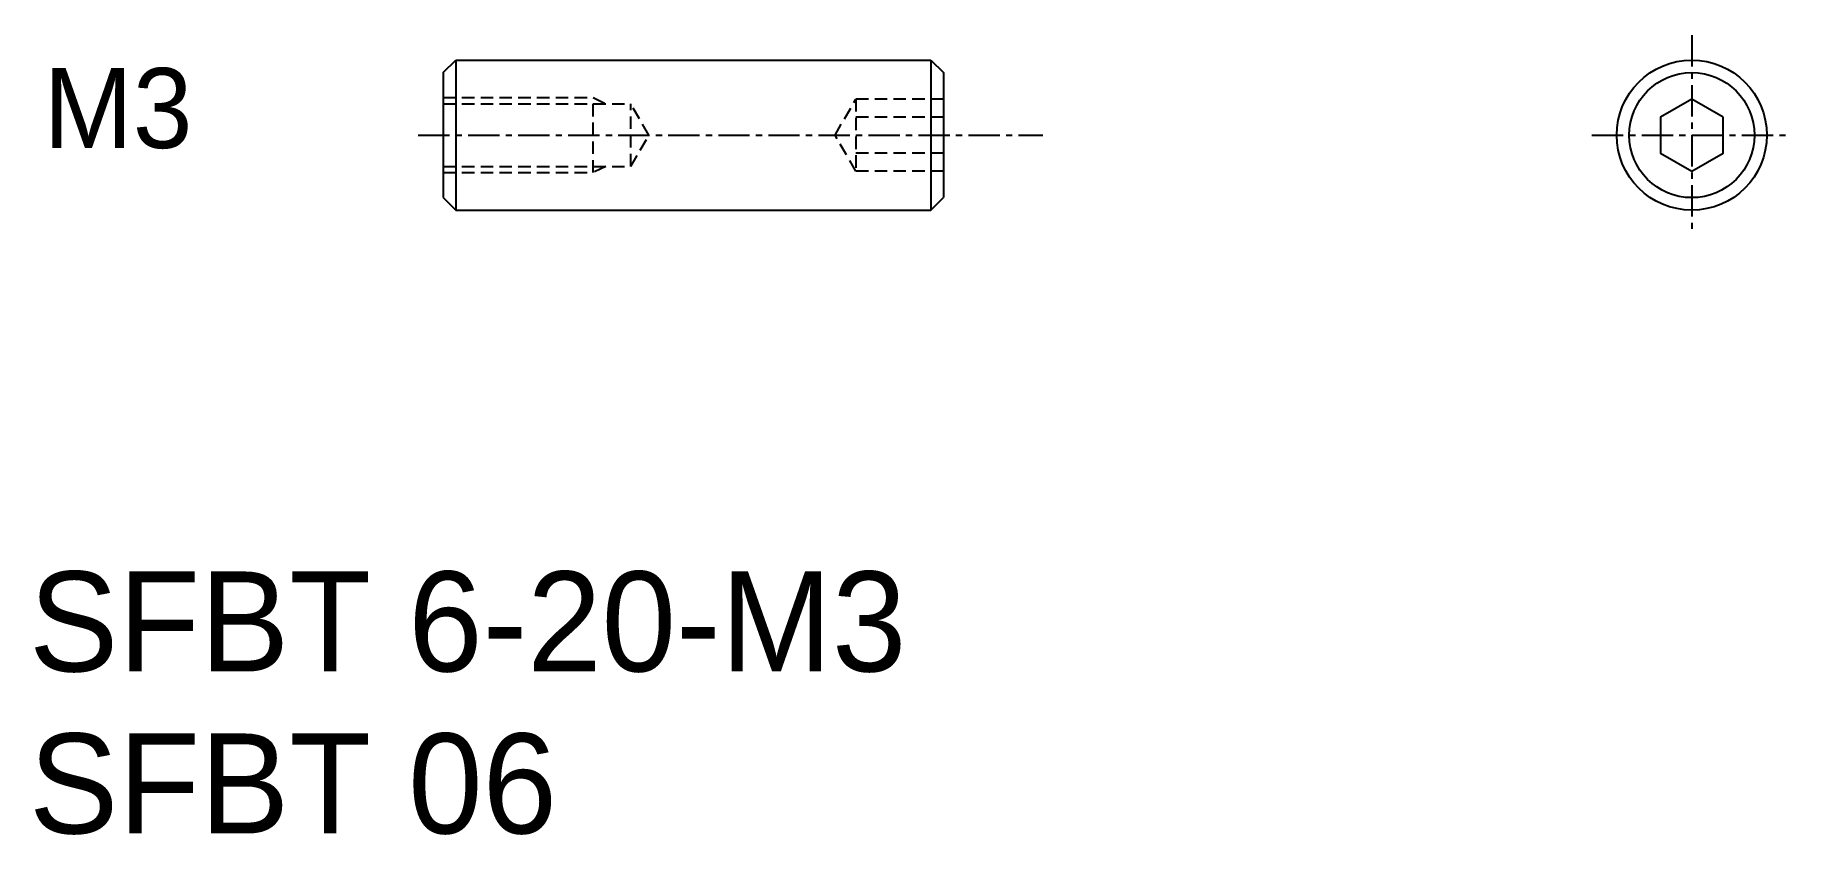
# Model space of a CAD drawing. Extents: x 69 to 139.2, y 69.5 to 101.5.
import ezdxf
from ezdxf.enums import TextEntityAlignment as Align

# ---------------------------------------------------------------- set-up
doc = ezdxf.new("R2010")
doc.units = 0
doc.linetypes.add('CENTER', pattern=[2, 1.25, -0.25, 0.25, -0.25])
doc.linetypes.add('DASHED', pattern=[0.75, 0.5, -0.25])
doc.layers.get('0').update_dxf_attribs({"linetype": 'CONTINUOUS'})
doc.layers.add('CENTER', color=1, linetype='CENTER')

msp = doc.modelspace()

# ---------------------------------------------------------------- linework, layer by layer
at = {"color": 7, "linetype": 'CONTINUOUS'}
for p, q in [((85.321, 99.95), (85.821, 100.45)), ((85.821, 100.45), (85.821, 94.45)), ((85.821, 100.45), (104.821, 100.45)), ((104.821, 100.45), (104.821, 94.45)), ((104.821, 100.45), (105.321, 99.95)), ((85.321, 99.95), (85.321, 94.95)), ((105.321, 99.95), (105.321, 94.95)), ((85.321, 94.95), (85.821, 94.45)), ((104.821, 94.45), (105.321, 94.95)), ((85.821, 94.45), (104.821, 94.45))]:
    msp.add_line(p, q, dxfattribs=at)
at = {"color": 3, "linetype": 'DASHED'}
for p, q in [((85.321, 98.95), (91.321, 98.95)), ((85.321, 98.7), (92.821, 98.7)), ((91.321, 98.95), (91.821, 98.7)), ((91.321, 95.95), (91.321, 98.95)), ((92.821, 96.2), (92.821, 98.7)), ((93.543, 97.45), (92.821, 98.7)), ((100.988, 97.45), (101.821, 98.894)), ((105.321, 98.894), (101.821, 98.894)), ((101.821, 98.894), (101.821, 96.007)), ((105.321, 98.172), (101.821, 98.172)), ((92.821, 96.2), (93.543, 97.45)), ((101.821, 96.007), (100.988, 97.45)), ((105.321, 96.729), (101.821, 96.729)), ((85.321, 96.2), (92.821, 96.2)), ((85.321, 95.95), (91.321, 95.95)), ((91.821, 96.2), (91.321, 95.95)), ((105.321, 96.007), (101.821, 96.007))]:
    msp.add_line(p, q, dxfattribs=at)
msp.add_line((105.321, 98.7), (105.321, 98.7))
at = {"color": 7, "linetype": 'CONTINUOUS'}
msp.add_lwpolyline([(136.487, 98.172), (135.237, 98.894), (133.987, 98.172), (133.987, 96.729), (135.237, 96.007), (136.487, 96.729)], close=True, dxfattribs=at)
for radius in [3, 2.5]:
    msp.add_circle((135.237, 97.45), radius, dxfattribs=at)
at = {"layer": 'CENTER', "color": 1, "linetype": 'CENTER'}
for p, q in [((135.237, 101.45), (135.237, 93.45)), ((84.321, 97.45), (109.291, 97.45)), ((131.237, 97.45), (139.237, 97.45))]:
    msp.add_line(p, q, dxfattribs=at)

# ---------------------------------------------------------------- texts
at = {"color": 7, "linetype": 'CONTINUOUS'}
msp.add_text('M3', height=3.2, dxfattribs=at).set_placement((75.296, 98.534), align=Align.MIDDLE_RIGHT)
for s, p in [('SFBT 6-20-M3', (68.766, 76.003)), ('SFBT 06', (68.766, 69.524))]:
    msp.add_text(s, height=4, dxfattribs=at).set_placement(p)

doc.saveas('drawing.dxf')
